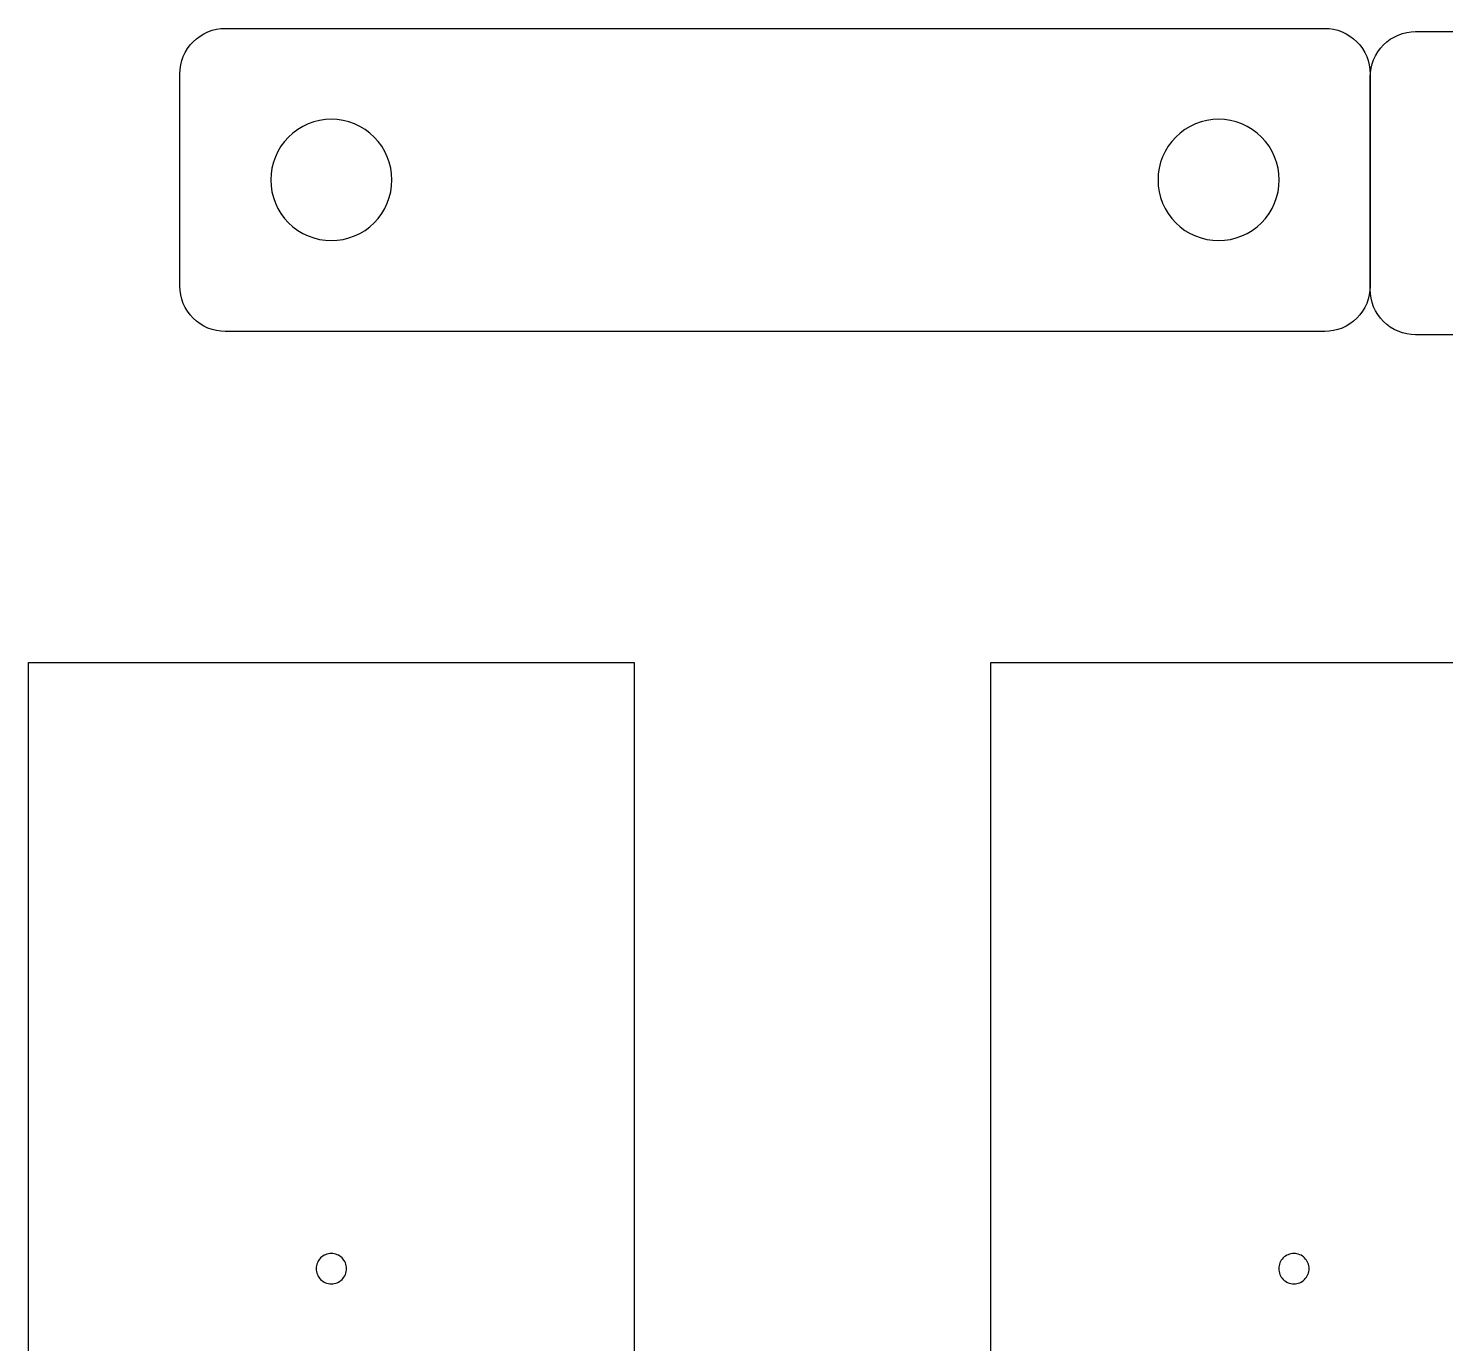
# Model space of a CAD drawing. Header units: millimetres. Extents: x -32 to 159, y -32 to 274.
# Drawn here: x -20 to 73.6, y 186.9 to 273.7 of the extents above; entities that cross this region are included whole.
import ezdxf

# ---------------------------------------------------------------- set-up
doc = ezdxf.new("R2010")
doc.units = ezdxf.units.MM
doc.layers.add('default', color=7, linetype='Continuous')

msp = doc.modelspace()

# ---------------------------------------------------------------- linework, layer by layer
at = {"layer": 'default'}
for points in [[(-7.294, 253.676), (-7.585, 253.72), (-7.871, 253.791), (-8.148, 253.89), (-8.414, 254.016), (-8.667, 254.168), (-8.903, 254.343), (-9.121, 254.541), (-9.319, 254.759), (-9.494, 254.995), (-9.646, 255.248), (-9.772, 255.514), (-9.871, 255.791), (-9.942, 256.077), (-9.986, 256.368), (-10, 256.662), (-10, 270.662), (-9.986, 270.956), (-9.942, 271.247), (-9.871, 271.533), (-9.772, 271.81), (-9.646, 272.076), (-9.494, 272.329), (-9.319, 272.565), (-9.121, 272.783), (-8.903, 272.981), (-8.667, 273.156), (-8.414, 273.308), (-8.148, 273.434), (-7.871, 273.533), (-7.585, 273.604), (-7.294, 273.648), (-7, 273.662), (65.569, 273.662), (65.863, 273.648), (66.154, 273.604), (66.44, 273.533), (66.717, 273.434), (66.983, 273.308), (67.236, 273.156), (67.472, 272.981), (67.69, 272.783), (67.888, 272.565), (68.063, 272.329), (68.215, 272.076), (68.341, 271.81), (68.44, 271.533), (68.511, 271.247), (68.555, 270.956), (68.569, 270.662), (68.569, 256.662), (68.555, 256.368), (68.511, 256.077), (68.44, 255.791), (68.341, 255.514), (68.215, 255.248), (68.063, 254.995), (67.888, 254.759), (67.69, 254.541), (67.472, 254.343), (67.236, 254.168), (66.983, 254.016), (66.717, 253.89), (66.44, 253.791), (66.154, 253.72), (65.863, 253.676), (65.569, 253.662), (-7, 253.662), (-7.294, 253.676)], [(71.275, 253.46), (70.984, 253.503), (70.698, 253.575), (70.421, 253.674), (70.155, 253.8), (69.902, 253.951), (69.666, 254.127), (69.448, 254.324), (69.25, 254.542), (69.075, 254.779), (68.923, 255.031), (68.797, 255.297), (68.698, 255.575), (68.627, 255.86), (68.583, 256.151), (68.569, 256.446), (68.569, 270.446), (68.583, 270.74), (68.627, 271.031), (68.698, 271.316), (68.797, 271.594), (68.923, 271.86), (69.075, 272.112), (69.25, 272.349), (69.448, 272.567), (69.666, 272.765), (69.902, 272.94), (70.155, 273.091), (70.421, 273.217), (70.698, 273.316), (70.984, 273.388), (71.275, 273.431), (71.569, 273.446), (144.138, 273.446)], [(3.923, 264.442), (3.828, 264.823), (3.696, 265.193), (3.528, 265.548), (3.326, 265.884), (3.092, 266.2), (2.828, 266.49), (2.538, 266.754), (2.222, 266.988), (1.886, 267.19), (1.531, 267.357), (1.161, 267.49), (0.78, 267.585), (0.392, 267.643), (0, 267.662), (-0.392, 267.643), (-0.78, 267.585), (-1.161, 267.49), (-1.531, 267.357), (-1.886, 267.19), (-2.222, 266.988), (-2.538, 266.754), (-2.828, 266.49), (-3.092, 266.2), (-3.326, 265.884), (-3.528, 265.548), (-3.696, 265.193), (-3.828, 264.823), (-3.923, 264.442), (-3.981, 264.054), (-4, 263.662), (-3.981, 263.27), (-3.923, 262.882), (-3.828, 262.501), (-3.696, 262.131), (-3.528, 261.776), (-3.326, 261.44), (-3.092, 261.124), (-2.828, 260.834), (-2.538, 260.57), (-2.222, 260.336), (-1.886, 260.134), (-1.531, 259.966), (-1.161, 259.834), (-0.78, 259.739), (-0.392, 259.681), (0, 259.662), (0.392, 259.681), (0.78, 259.739), (1.161, 259.834), (1.531, 259.966), (1.886, 260.134), (2.222, 260.336), (2.538, 260.57), (2.828, 260.834), (3.092, 261.124), (3.326, 261.44), (3.528, 261.776), (3.696, 262.131), (3.828, 262.501), (3.923, 262.882), (3.981, 263.27), (4, 263.662), (3.981, 264.054), (3.923, 264.442)], [(62.55, 264.054), (62.492, 264.442), (62.397, 264.823), (62.265, 265.193), (62.097, 265.548), (61.895, 265.884), (61.661, 266.2), (61.397, 266.49), (61.107, 266.754), (60.791, 266.988), (60.455, 267.19), (60.1, 267.357), (59.73, 267.49), (59.349, 267.585), (58.961, 267.643), (58.569, 267.662), (58.177, 267.643), (57.789, 267.585), (57.408, 267.49), (57.038, 267.357), (56.683, 267.19), (56.347, 266.988), (56.031, 266.754), (55.741, 266.49), (55.477, 266.2), (55.243, 265.884), (55.041, 265.548), (54.874, 265.193), (54.741, 264.823), (54.646, 264.442), (54.588, 264.054), (54.569, 263.662), (54.588, 263.27), (54.646, 262.882), (54.741, 262.501), (54.874, 262.131), (55.041, 261.776), (55.243, 261.44), (55.477, 261.124), (55.741, 260.834), (56.031, 260.57), (56.347, 260.336), (56.683, 260.134), (57.038, 259.966), (57.408, 259.834), (57.789, 259.739), (58.177, 259.681), (58.569, 259.662), (58.961, 259.681), (59.349, 259.739), (59.73, 259.834), (60.1, 259.966), (60.455, 260.134), (60.791, 260.336), (61.107, 260.57), (61.397, 260.834), (61.661, 261.124), (61.895, 261.44), (62.097, 261.776), (62.265, 262.131), (62.397, 262.501), (62.492, 262.882), (62.55, 263.27), (62.569, 263.662), (62.55, 264.054)], [(144.138, 253.446), (71.569, 253.446), (71.275, 253.46)], [(-20, 156.58), (-20, 231.831), (20, 231.831), (20, 156.58)], [(43.539, 153.212), (43.539, 231.831), (83.539, 231.831)], [(0.995, 191.929), (0.981, 192.026), (0.957, 192.121), (0.924, 192.214), (0.882, 192.302), (0.831, 192.387), (0.773, 192.465), (0.707, 192.538), (0.634, 192.604), (0.556, 192.662), (0.471, 192.713), (0.383, 192.755), (0.29, 192.788), (0.195, 192.812), (0.098, 192.826), (0, 192.831), (-0.098, 192.826), (-0.195, 192.812), (-0.29, 192.788), (-0.383, 192.755), (-0.471, 192.713), (-0.556, 192.662), (-0.634, 192.604), (-0.707, 192.538), (-0.773, 192.465), (-0.831, 192.387), (-0.882, 192.302), (-0.924, 192.214), (-0.957, 192.121), (-0.981, 192.026), (-0.995, 191.929), (-1, 191.831), (-0.995, 191.733), (-0.981, 191.636), (-0.957, 191.541), (-0.924, 191.448), (-0.882, 191.36), (-0.831, 191.275), (-0.773, 191.197), (-0.707, 191.124), (-0.634, 191.058), (-0.556, 191), (-0.471, 190.949), (-0.383, 190.907), (-0.29, 190.874), (-0.195, 190.85), (-0.098, 190.836), (0, 190.831), (0.098, 190.836), (0.195, 190.85), (0.29, 190.874), (0.383, 190.907), (0.471, 190.949), (0.556, 191), (0.634, 191.058), (0.707, 191.124), (0.773, 191.197), (0.831, 191.275), (0.882, 191.36), (0.924, 191.448), (0.957, 191.541), (0.981, 191.636), (0.995, 191.733), (1, 191.831), (0.995, 191.929)], [(64.534, 191.929), (64.52, 192.026), (64.496, 192.121), (64.463, 192.214), (64.421, 192.302), (64.37, 192.387), (64.312, 192.465), (64.246, 192.538), (64.173, 192.604), (64.094, 192.662), (64.01, 192.713), (63.921, 192.755), (63.829, 192.788), (63.734, 192.812), (63.637, 192.826), (63.539, 192.831), (63.441, 192.826), (63.344, 192.812), (63.249, 192.788), (63.156, 192.755), (63.067, 192.713), (62.983, 192.662), (62.904, 192.604), (62.832, 192.538), (62.766, 192.465), (62.707, 192.387), (62.657, 192.302), (62.615, 192.214), (62.582, 192.121), (62.558, 192.026), (62.544, 191.929), (62.539, 191.831), (62.544, 191.733), (62.558, 191.636), (62.582, 191.541), (62.615, 191.448), (62.657, 191.36), (62.707, 191.275), (62.766, 191.197), (62.832, 191.124), (62.904, 191.058), (62.983, 191), (63.067, 190.949), (63.156, 190.907), (63.249, 190.874), (63.344, 190.85), (63.441, 190.836), (63.539, 190.831), (63.637, 190.836), (63.734, 190.85), (63.829, 190.874), (63.921, 190.907), (64.01, 190.949), (64.094, 191), (64.173, 191.058), (64.246, 191.124), (64.312, 191.197), (64.37, 191.275), (64.421, 191.36), (64.463, 191.448), (64.496, 191.541), (64.52, 191.636), (64.534, 191.733), (64.539, 191.831), (64.534, 191.929)]]:
    msp.add_lwpolyline(points, dxfattribs=at)

doc.saveas('drawing.dxf')
